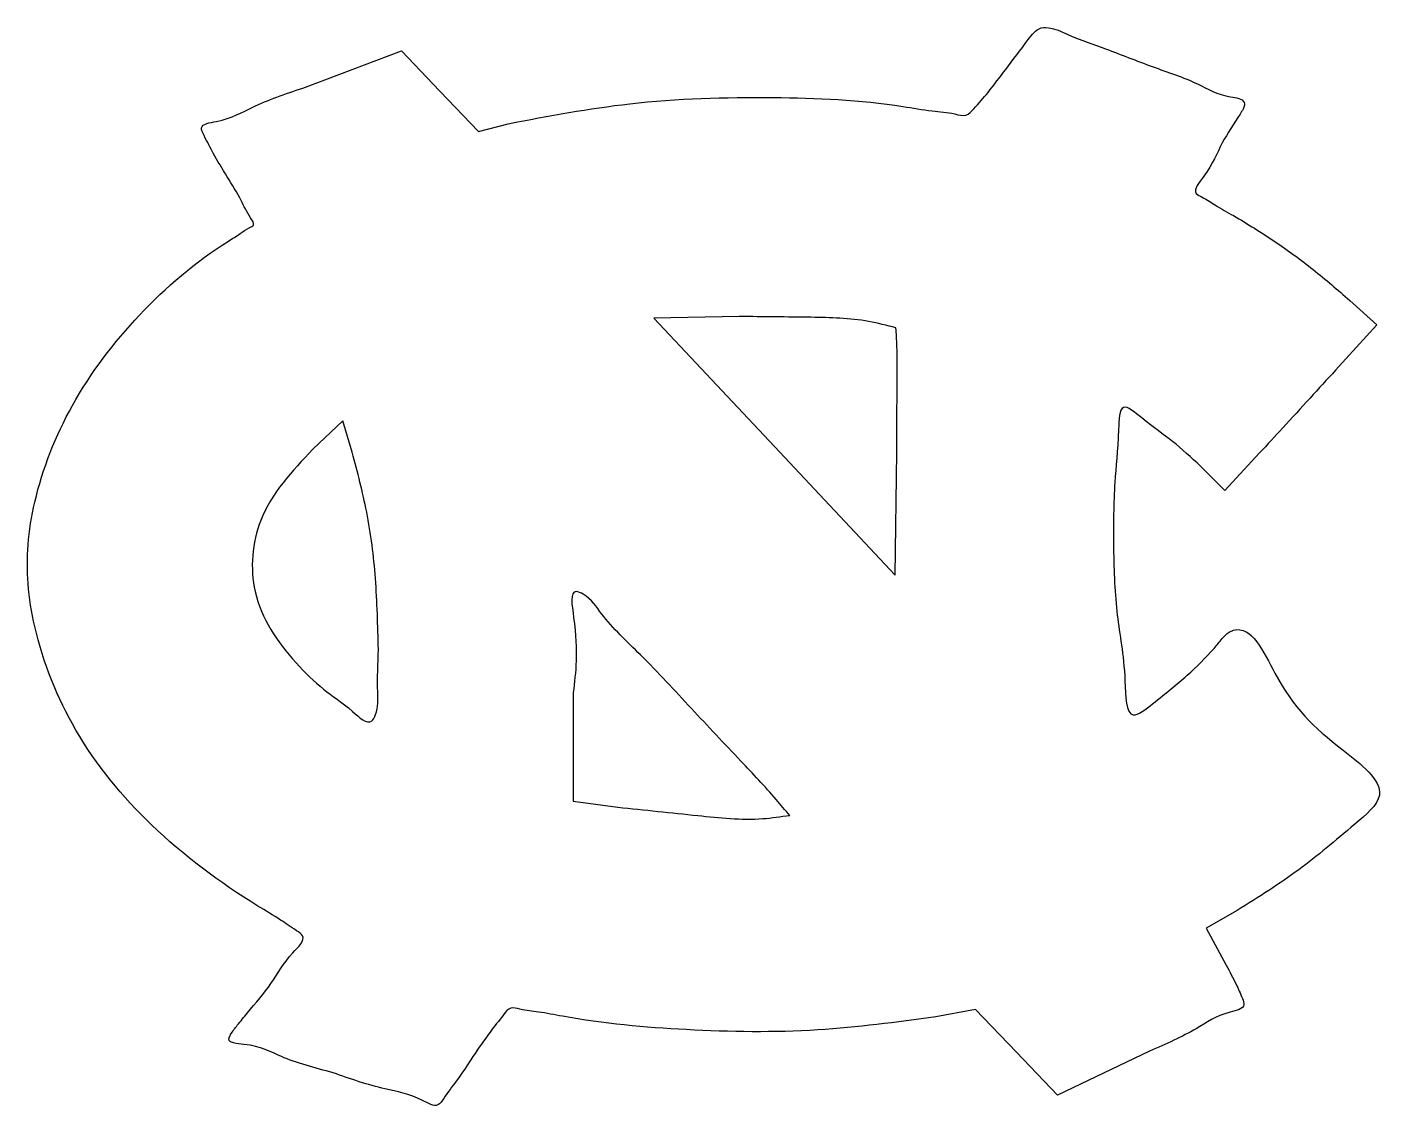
# Model space of a CAD drawing. Extents: x 0 to 60.1, y -0.1 to 47.8.
import ezdxf

# ---------------------------------------------------------------- set-up
doc = ezdxf.new("R2010")
doc.units = 0
doc.layers.get('0').update_dxf_attribs({"linetype": 'CONTINUOUS'})

msp = doc.modelspace()

# ---------------------------------------------------------------- linework, layer by layer
at = {"color": 7}
for points in [[(12.247956, 45.122999), (16.621284, 46.771369), (18.330642, 44.981606), (20.04, 43.191844), (21.36, 43.542334)], [(58.676647, 35.705074), (59.873292, 34.619812), (58.047775, 32.609906)], [(31.60634, 34.987896), (27.812678, 34.919998), (33.16634, 29.223011), (38.52, 23.526022), (38.584598, 28.958414)], [(14.443844, 28.967595), (14.019568, 30.36), (12.689341, 29.102597)], [(54.678456, 28.93899), (53.134652, 27.277979), (52.064527, 28.348105)], [(24.24, 18.318122), (24.24, 13.489579), (26.22, 13.226624)], [(53.69171, 8.648326), (52.31306, 7.870262), (53.203352, 6.221952)], [(49.798226, 2.410156), (45.72, 0.46386), (43.901252, 2.362708), (42.082502, 4.261558), (40.31659, 3.927646)]]:
    msp.add_lwpolyline(points, dxfattribs=at)
for points in [[(38.553143, 34.486858)], [(15.599234, 20.22)], [(33.84, 12.866896)], [(13.591839, 1.447124)]]:
    msp.add_lwpolyline(points, close=True, dxfattribs=at)
for points, knots in [([(21.36, 43.542334), (23.150033, 43.880841), (27.027263, 44.61405), (32.913751, 44.773891), (37.385419, 44.581576), (40.069596, 44.097511), (40.976238, 44.04733), (41.665457, 43.825443), (42.136197, 44.345573), (42.709252, 44.989057), (43.497616, 46.066982), (44.217498, 46.989594), (44.848478, 47.851204), (45.589389, 47.781126), (46.485431, 47.330312), (48.01712, 46.821251), (49.877106, 46.058357), (51.821545, 45.43777), (52.96694, 44.726178), (53.963955, 44.669887), (54.021738, 44.338404), (53.937926, 44.165957), (53.604209, 43.618318), (52.906551, 42.617887), (52.551299, 41.554329), (51.634405, 40.518143), (52.273373, 40.226293), (52.772322, 39.885416), (53.891271, 39.260655), (55.349977, 38.343914), (57.083276, 37.093942), (58.145414, 36.168125), (58.676647, 35.705074)], [0, 0, 0, 0, 5.458608, 11.823405, 17.593725, 18.908151, 19.920656, 20.412329, 20.858082, 21.824902, 23.113247, 24.765799, 25.536569, 25.975989, 26.843383, 28.569532, 30.780733, 32.932908, 34.504391, 35.155312, 35.262115, 35.454691, 35.70903, 37.210068, 38.906315, 39.73226, 40.038997, 40.729483, 41.654428, 43.818972, 45.93163, 48.045591, 48.045591, 48.045591, 48.045591]), ([(13.591839, 1.447124), (12.779321, 1.666056), (11.37676, 2.043974), (10.235743, 2.716883), (8.847619, 2.763614), (9.099007, 3.252593), (9.378506, 3.603651), (9.997103, 4.351599), (10.919754, 5.418001), (11.4585, 6.485424), (12.479722, 7.434961), (11.79552, 7.855907), (11.189262, 8.285102), (8.865715, 9.663008), (5.526577, 12.137611), (2.026207, 16.385532), (0.490837, 20.240773), (0.020387, 23.070051), (0.020943, 24.92981), (0.468991, 27.647394), (1.905462, 31.267161), (4.913478, 35.215877), (7.634366, 37.546169), (9.446507, 38.636182), (9.765943, 38.891008), (10.159279, 39.046454), (9.780615, 39.566752), (9.505316, 40.212389), (8.887718, 41.179038), (8.314722, 42.146188), (7.968425, 42.817577), (7.612506, 43.520905), (8.944524, 43.679577), (10.124998, 44.39962), (11.470344, 44.858035), (12.247956, 45.122999)], [0, 0, 0, 0, 2.40502, 4.15152, 4.861844, 5.069722, 5.578642, 6.285817, 7.955825, 9.631681, 10.501105, 10.853386, 11.707647, 12.881455, 18.819021, 24.196667, 29.142977, 31.062629, 32.776078, 34.695731, 39.299022, 44.291462, 49.420507, 50.041275, 50.515277, 50.7399, 51.079725, 51.950909, 53.168434, 54.390479, 55.274151, 55.634339, 56.352473, 58.086502, 60.461564, 60.461564, 60.461564, 60.461564]), ([(38.55314, 34.48686), (38.149611, 34.591929), (36.920308, 34.912008), (34.57509, 34.964889), (32.66565, 34.979686), (31.60634, 34.987896)], [0, 0, 0, 0, 1.248378, 3.803034, 6.986285, 6.986285, 6.986285, 6.986285]), ([(38.584598, 28.958414), (38.590187, 29.874779), (38.599814, 31.453093), (38.620089, 33.297299), (38.568013, 34.222635), (38.553143, 34.486858)], [0, 0, 0, 0, 2.749546, 4.735723, 5.52953, 5.52953, 5.52953, 5.52953]), ([(58.047775, 32.609906), (57.670983, 32.196355), (56.892316, 31.341724), (55.769405, 30.11789), (55.021291, 29.309464), (54.678456, 28.93899)], [0, 0, 0, 0, 1.678386, 3.46849, 4.982781, 4.982781, 4.982781, 4.982781]), ([(52.064527, 28.348105), (51.645599, 28.735708), (50.790845, 29.52655), (49.776626, 30.191786), (48.46424, 31.339645), (48.420055, 29.26212), (48.211654, 27.560795), (48.178863, 24.695687), (48.297104, 21.629889), (48.736993, 19.676562), (48.749815, 16.863001), (50.324, 18.129776), (51.378906, 18.954456), (52.431447, 19.983634), (52.985473, 20.668184), (53.253894, 20.968552), (54.292916, 21.411519), (55.761652, 18.000869), (57.460768, 16.417547), (60.725192, 13.977357), (58.378531, 12.049236), (56.492456, 10.413804), (54.631041, 9.240442), (53.69171, 8.648326)], [0, 0, 0, 0, 1.658216, 3.383318, 4.314969, 5.311901, 7.677391, 10.58538, 13.562965, 16.509009, 18.049111, 19.039432, 21.030461, 22.712682, 23.273777, 23.695099, 23.901041, 26.539355, 31.118244, 33.672581, 35.350549, 38.561367, 41.832234, 41.832234, 41.832234, 41.832234]), ([(12.689341, 29.102597), (11.772666, 28.131528), (10.113762, 26.374185), (9.79129, 22.506336), (11.433526, 20.083203), (13.161339, 18.3976), (14.168059, 17.774307), (15.210451, 16.773168), (15.61036, 17.567994), (15.541515, 18.618375), (15.576438, 19.587467), (15.599234, 20.22)], [0, 0, 0, 0, 3.910323, 7.076501, 10.720629, 12.402268, 14.030301, 14.978147, 15.318602, 16.321705, 18.206948, 18.206948, 18.206948, 18.206948]), ([(15.599234, 20.22), (15.573625, 21.274895), (15.524054, 23.316822), (15.156328, 26.253722), (14.674657, 28.08842), (14.443844, 28.967595)], [0, 0, 0, 0, 3.164981, 6.126356, 8.851113, 8.851113, 8.851113, 8.851113]), ([(33.84, 12.866896), (33.642159, 13.102516), (32.948339, 13.928821), (31.473012, 15.489026), (29.453061, 17.619389), (27.448995, 19.827484), (25.69545, 21.423243), (25.002781, 22.538346), (24.045786, 22.980711), (24.502916, 20.394774), (24.351882, 19.201828), (24.24, 18.318122)], [0, 0, 0, 0, 0.922858, 3.23642, 6.44074, 9.719051, 12.226381, 13.41991, 13.747178, 14.908609, 18.227585, 18.227585, 18.227585, 18.227585]), ([(26.22, 13.226624), (27.3997, 13.104731), (29.53465, 12.884137), (32.093297, 12.609468), (33.443686, 12.808488), (33.84, 12.866896)], [0, 0, 0, 0, 3.565177, 6.452043, 7.651217, 7.651217, 7.651217, 7.651217]), ([(53.203352, 6.221952), (53.352852, 5.937689), (53.611084, 5.44668), (53.862319, 4.896149), (54.090474, 4.296445), (52.878532, 4.084283), (51.777042, 3.271065), (50.523129, 2.725534), (49.798226, 2.410156)], [0, 0, 0, 0, 0.949864, 1.640704, 1.929241, 2.621899, 4.29745, 6.59346, 6.59346, 6.59346, 6.59346]), ([(40.31659, 3.927646), (38.57842, 3.694614), (34.910407, 3.202853), (29.347544, 3.286211), (25.231771, 3.657346), (22.773072, 4.148741), (22.033561, 4.206599), (21.438114, 4.406494), (21.02759, 3.849998), (20.476162, 3.184107), (19.793945, 2.172118), (19.129276, 1.159688), (18.613046, 0.504733), (18.195234, -0.152594), (17.175744, 0.502524), (15.703831, 0.714325), (14.366575, 1.178313), (13.591839, 1.447124)], [0, 0, 0, 0, 5.256167, 11.091951, 16.620467, 17.697242, 18.528717, 18.935214, 19.370627, 20.351535, 21.673349, 22.984092, 23.934541, 24.321366, 25.030806, 26.776973, 29.1819, 29.1819, 29.1819, 29.1819])]:
    msp.add_open_spline(points, degree=3, knots=knots, dxfattribs=at)

doc.saveas('drawing.dxf')
